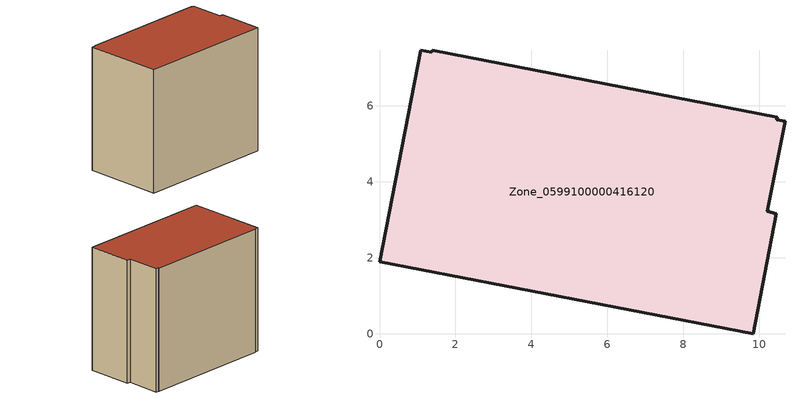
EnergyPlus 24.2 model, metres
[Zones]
Zone_0599100000416120
 floor ground (C_G): 1.38,7.46 10.47,5.7 10.46,5.64 10.68,5.59 10.21,3.23 10.45,3.16 9.84,0 0,1.9 1.09,7.46 1.37,7.4 z0
 wall outside (C_F): 9.84,0 10.45,3.16 10.21,3.23 10.68,5.59 10.46,5.64 10.47,5.7 1.38,7.46 1.37,7.4 1.09,7.46 0,1.9 9.84,0 z0:8.89
 roof outside (C_R): 10.47,5.7 1.38,7.46 1.37,7.4 1.09,7.46 0,1.9 9.84,0 10.45,3.16 10.21,3.23 10.68,5.59 10.46,5.64 z8.89
[BUILDING]
Pand.0599100000416120: North Axis=0; Terrain=City; Loads Convergence Tolerance Value=0.04; Temperature Convergence Tolerance Value=0.4; Solar Distribution=FullExterior; Maximum Number of Warmup Days=25; Minimum Number of Warmup Days=1
[Site:Location]
Rotterdam.The.Hague.AP_ZH_NLD Design_Conditions: Latitude=51.96; Longitude=4.45; Time Zone=1; Elevation=-4.5
[SITE:GROUNDTEMPERATURE:BUILDINGSURFACE]
18, 18, 18, 18, 18, 18, 18, 18, 18, 18, 18, 18
[MATERIAL] Thermal Absorptance=0.9; Solar Absorptance=0.7; Visible Absorptance=0.7
Name | Roughness | Thickness | Conductivity | Density | Specific Heat
G.TC.1992-2005 | MediumSmooth | 0.15 | 0.06 | 540 | 1210
F.TC.1992-2005 | Rough | 0.3 | 0.12 | 1920 | 840
R.TC.1992-2005 | MediumRough | 0.2 | 0.08 | 1500 | 1000
[CONSTRUCTION]
C_G: G.TC.1992-2005
C_F: F.TC.1992-2005
C_R: R.TC.1992-2005
[ZONE]
Zone_0599100000416120: Type=1; Multiplier=1; Ceiling Height=Autocalculate; Volume=Autocalculate; Floor Area=autocalculate; Part of Total Floor Area=Yes
[ZONEINFILTRATION:DESIGNFLOWRATE]
Infil_Zone_0599100000416120: Zone or ZoneList or Space or SpaceList=Zone_0599100000416120; Schedule=AlwaysOn; Design Flow Rate Calculation Method=Flow/Area; Flow Rate per Floor Area=0.0015; Constant Term Coefficient=1; Temperature Term Coefficient=0; Velocity Term Coefficient=0; Velocity Squared Term Coefficient=0
[HVACTEMPLATE:ZONE:IDEALLOADSAIRSYSTEM]
Zone_0599100000416120: Maximum Heating Supply Air Temperature=50; Minimum Cooling Supply Air Temperature=13; Maximum Heating Supply Air Humidity Ratio=0.0156; Minimum Cooling Supply Air Humidity Ratio=0.0077; Heating Limit=NoLimit; Cooling Limit=NoLimit; Dehumidification Control Type=ConstantSensibleHeatRatio; Cooling Sensible Heat Ratio=0.7; Dehumidification Setpoint=60; Humidification Control Type=None; Humidification Setpoint=30; Outdoor Air Method=None; Outdoor Air Flow Rate per Person=0.00944; Outdoor Air Flow Rate per Zone Floor Area=0; Outdoor Air Flow Rate per Zone=0; Demand Controlled Ventilation Type=None; Outdoor Air Economizer Type=NoEconomizer; Heat Recovery Type=None; Sensible Heat Recovery Effectiveness=0.7; Latent Heat Recovery Effectiveness=0.65
[ZONECONTROL:THERMOSTAT]
ThermostatControl_Zone_0599100000416120: Zone or ZoneList=Zone_0599100000416120; Control Type Schedule=DualSetpointControlType; Control 1=Thermostat_Zone_0599100000416120; Temperature Difference Between Cutout And Setpoint=0
[THERMOSTATSETPOINT:DUALSETPOINT]
Thermostat_Zone_0599100000416120: Heating Setpoint Temperature Schedule=HeatingSetpoint_Zone_0599100000416120; Cooling Setpoint Temperature Schedule=CoolingSetpoint_Zone_0599100000416120
[SCHEDULE:COMPACT]
HeatingSetpoint_Zone_0599100000416120: Through: 12/31, For: AllDays, Until: 24:00, 21
CoolingSetpoint_Zone_0599100000416120: Through: 12/31, For: AllDays, Until: 24:00, 24
DualSetpointControlType: Through: 12/31, For: AllDays, Until: 24:00, 4
AlwaysOn: Through: 12/31, For: AllDays, Until: 24:00, 1
